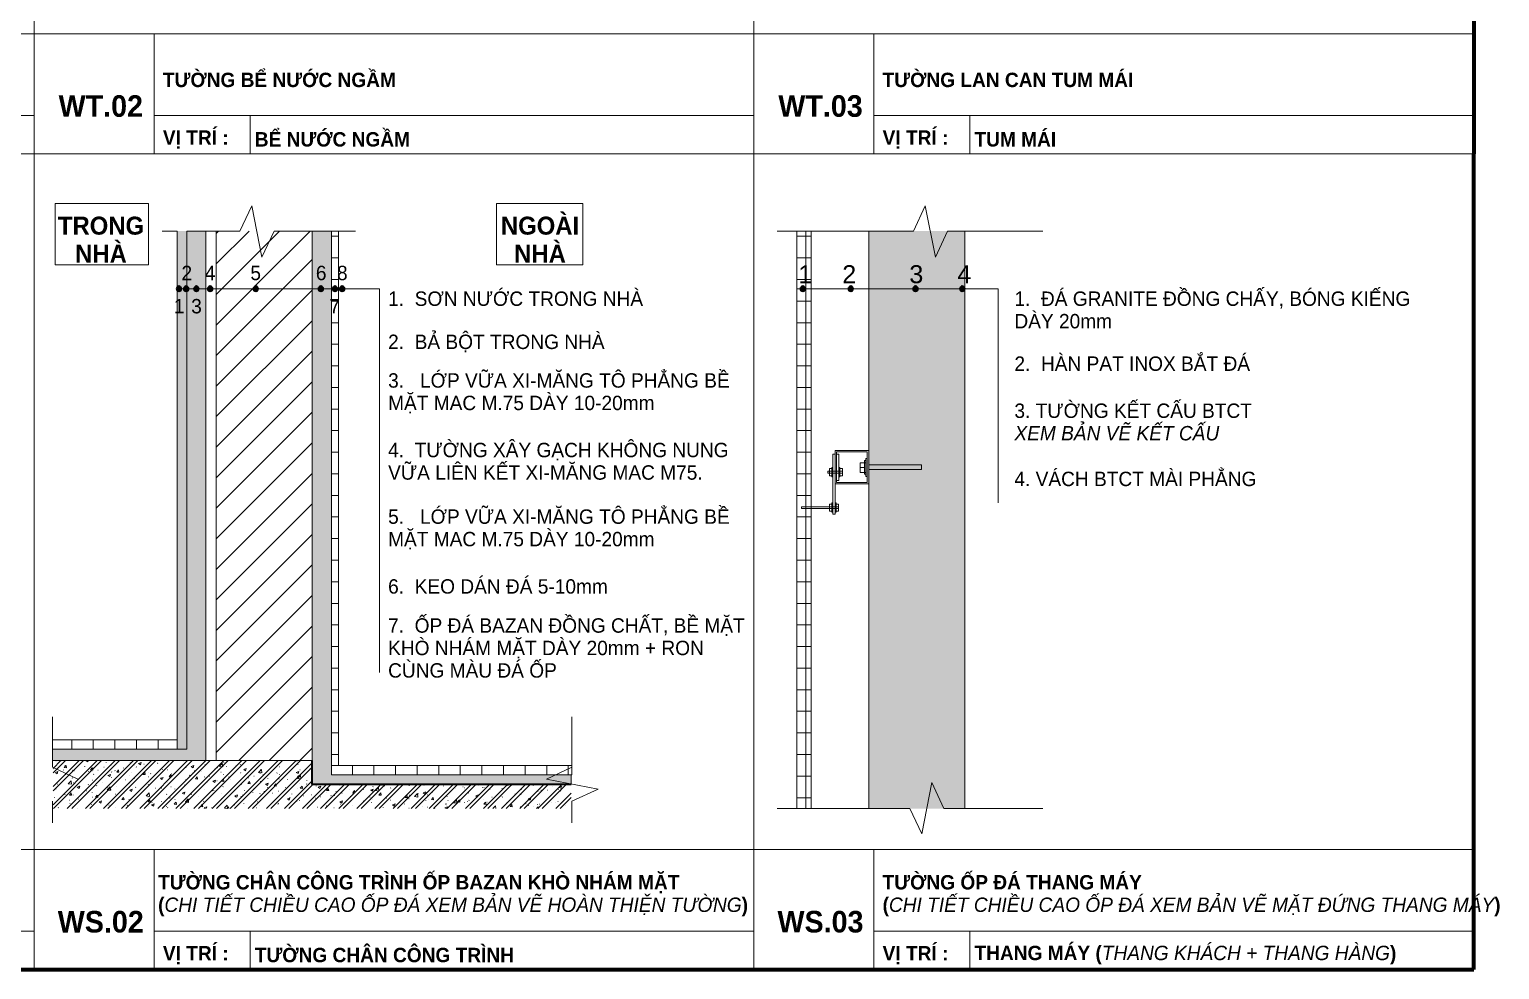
# Model space of a CAD drawing. Header units: millimetres. Extents: x 2839 to 13349, y 2387 to 11762.
# Drawn here: x 10284 to 13349, y 6662 to 8621 of the extents above; entities that cross this region are included whole.
import ezdxf

# ---------------------------------------------------------------- set-up
doc = ezdxf.new("R2010")
doc.units = ezdxf.units.MM
for name, color, linetype, lineweight in [('A-DETL-GENF-1', 7, 'Continuous', 18), ('A-DETL-GENF-2', 9, 'Continuous', 18), ('A-DETL-GENF-4', 8, 'Continuous', 18), ('A-DETL-MEDM', 33, 'Continuous', 35), ('A-DETL-THIN', 151, 'Continuous', 18), ('A-DETL-WIDE', 214, 'Continuous', 100), ('G-ANNO-TEXT-1', 7, 'Continuous', 9)]:
    doc.layers.add(name, color=color, linetype=linetype, lineweight=lineweight)
doc.styles.add('Arial_4', font='arial_0.ttf', dxfattribs={"width": 0.95, "height": 30})
doc.styles.add('Arial_5', font='arial_0.ttf', dxfattribs={"height": 37.5})
doc.styles.add('Arial_B_1', font='arialbd_0.ttf', dxfattribs={"width": 0.95, "height": 45})
doc.styles.add('Arial_B_2', font='arialbd_0.ttf', dxfattribs={"width": 0.95, "height": 30})
doc.styles.add('Arial_B_3', font='arialbd_0.ttf', dxfattribs={"width": 0.95, "height": 37.5})
pattern_1 = [(0, (6232.564, 0), (0, 45), []), (90, (6232.564, 0), (-45, 3e-15), [])]

msp = doc.modelspace()

# ---------------------------------------------------------------- hatches: boundary and pattern name
at = {"layer": 'A-DETL-GENF-1'}
h = msp.add_hatch(dxfattribs=at)
h.set_pattern_fill('FP_50', color=256, style=0, pattern_type=2)
h.set_pattern_definition([(45, (6232.564, 0), (-31.8198, 31.8198), [])])
h.paths.add_polyline_path([(10873.8, 7097.4), (10873.8, 8200.8), (10673.8, 8200.8), (10673.8, 7097.4), (10707.5, 7097.4)])
h.paths.add_polyline_path([(10756.3, 8075.8), (10755, 8076), (10753.8, 8076.5), (10752.8, 8077.3), (10752, 8078.3), (10751.5, 8079.5), (10751.3, 8080.8), (10751.5, 8082.1), (10752, 8083.3), (10752.8, 8084.3), (10753.8, 8085.1), (10755, 8085.6), (10756.3, 8085.8), (10757.6, 8085.6), (10758.8, 8085.1), (10759.8, 8084.3), (10760.6, 8083.3), (10761.1, 8082.1), (10761.3, 8080.8), (10761.1, 8079.5), (10760.6, 8078.3), (10759.8, 8077.3), (10758.8, 8076.5), (10757.6, 8076)])
h = msp.add_hatch(dxfattribs=at)
h.set_pattern_fill('FP_51', color=256, style=0, pattern_type=2)
h.set_pattern_definition(pattern_1)
h.paths.add_polyline_path([(10913.8, 7087.4), (10928.8, 7087.4), (10928.8, 8200.8), (10913.8, 8200.8), (10913.8, 7456.3)])
h.paths.add_polyline_path([(10921.3, 8075.8), (10920, 8076), (10918.8, 8076.5), (10917.8, 8077.3), (10917, 8078.3), (10916.5, 8079.5), (10916.3, 8080.8), (10916.5, 8082.1), (10917, 8083.3), (10917.8, 8084.3), (10918.8, 8085.1), (10920, 8085.6), (10921.3, 8085.8), (10922.6, 8085.6), (10923.8, 8085.1), (10924.8, 8084.3), (10925.6, 8083.3), (10926.1, 8082.1), (10926.3, 8080.8), (10926.1, 8079.5), (10925.6, 8078.3), (10924.8, 8077.3), (10923.8, 8076.5), (10922.6, 8076)])
h = msp.add_hatch(dxfattribs=at)
h.set_pattern_fill('FP_51', color=256, style=0, pattern_type=2)
h.set_pattern_definition(pattern_1)
h.paths.add_polyline_path([(11913.8, 6997.4), (11913.8, 8200.8), (11883.8, 8200.8), (11883.8, 6997.4)])
h.paths.add_polyline_path([(11896.3, 8075.8), (11895, 8076), (11893.8, 8076.5), (11892.8, 8077.3), (11892, 8078.3), (11891.5, 8079.5), (11891.3, 8080.8), (11891.5, 8082.1), (11892, 8083.3), (11892.8, 8084.3), (11893.8, 8085.1), (11895, 8085.6), (11896.3, 8085.8), (11897.6, 8085.6), (11898.8, 8085.1), (11899.8, 8084.3), (11900.6, 8083.3), (11901.1, 8082.1), (11901.3, 8080.8), (11901.1, 8079.5), (11900.6, 8078.3), (11899.8, 8077.3), (11898.8, 8076.5), (11897.6, 8076)])
h = msp.add_hatch(dxfattribs=at)
h.set_pattern_fill('FP_53', color=256, style=0, pattern_type=2)
h.set_pattern_definition([(50, (6232.564, 0), (54.65545, -4.7815), [5.715, -62.865]), (355, (6232.564, 0), (-10.57276, 57.31658), [4.572, -50.292]), (100.451, (6237.12, -0.4), (44.08277, 52.5349), [4.857, -53.427]), (46.184, (6232.564, 15.24), (81.32374, -12.6129), [8.573, -94.298]), (96.636, (6239.34, 14.19), (71.2212, 74.2287), [7.286, -80.141]), (351.184, (6232.56, 15.24), (71.22166, 74.2274), [6.858, -75.438]), (21, (6240.184, 11.43), (45.48461, -30.6795), [5.715, -62.865]), (326, (6240.184, 11.43), (18.54048, 55.256), [4.572, -50.292]), (71.451, (6243.974, 8.873), (64.0251, 24.57632), [4.857, -53.427]), (37.5, (6232.564, 0), (0.926095, 25.36672), [0.503, -49.179, 0.503, -50.551, -50.483]), (37.5, (6232.564, 0), (0.926095, 25.36672), [-100.736, 0.503, -49.98]), (7.5, (6232.564, 0), (20.04558, 30.054595), [0.503, -28.605, 0.503, -48.036, -19.241]), (7.5, (6232.564, 0), (20.04558, 30.054595), [-77.648, 0.503, -18.738]), (327.5, (6215.57, 0), (40.676816, -1.71882), [0.503, -18.547, 0.503, -58.933, -78.867]), (327.5, (6215.57, 0), (40.676816, -1.71882), [-78.486, 0.503, -78.364]), (317.5, (6207.95, 0), (44.43832, 7.62794), [0.503, -24.262, 0.503, -38.969, -56.007]), (317.5, (6207.95, 0), (44.43832, 7.62794), [-64.237, 0.503, -55.504]), (45, (6232.564, 0), (-18.85854, 18.85854), []), (45, (6232.564, 28.575), (-18.85854, 18.85854), [])])
h.paths.add_polyline_path([(12233.8, 8080.8), (12233.6, 8079.5), (12233.1, 8078.3), (12232.3, 8077.3), (12231.3, 8076.5), (12230.1, 8076), (12228.8, 8075.8), (12227.5, 8076), (12226.3, 8076.5), (12225.3, 8077.3), (12224.5, 8078.3), (12224, 8079.5), (12223.8, 8080.8), (12224, 8082.1), (12224.5, 8083.3), (12225.3, 8084.3), (12226.3, 8085.1), (12227.5, 8085.6), (12228.8, 8085.8), (12230.1, 8085.6), (12231.3, 8085.1), (12232.3, 8084.3), (12233.1, 8083.3), (12233.6, 8082.1)])
h.paths.add_polyline_path([(12233.8, 6997.4), (12233.8, 8200.8), (12033.8, 8200.8), (12033.8, 6997.4)])
h.paths.add_polyline_path([(12131.3, 8075.8), (12130, 8076), (12128.8, 8076.5), (12127.8, 8077.3), (12127, 8078.3), (12126.5, 8079.5), (12126.3, 8080.8), (12126.5, 8082.1), (12127, 8083.3), (12127.8, 8084.3), (12128.8, 8085.1), (12130, 8085.6), (12131.3, 8085.8), (12132.6, 8085.6), (12133.8, 8085.1), (12134.8, 8084.3), (12135.6, 8083.3), (12136.1, 8082.1), (12136.3, 8080.8), (12136.1, 8079.5), (12135.6, 8078.3), (12134.8, 8077.3), (12133.8, 8076.5), (12132.6, 8076)])
for points in [[(10596.3, 8075.8), (10597.6, 8076), (10598.8, 8076.5), (10599.8, 8077.3), (10600.6, 8078.3), (10601.1, 8079.5), (10601.3, 8080.8), (10601.1, 8082.1), (10600.6, 8083.3), (10599.8, 8084.3), (10598.8, 8085.1), (10597.6, 8085.6), (10596.3, 8085.8), (10595, 8085.6), (10593.8, 8085.1), (10592.8, 8084.3), (10592, 8083.3), (10591.5, 8082.1), (10591.3, 8080.8), (10591.5, 8079.5), (10592, 8078.3), (10592.8, 8077.3), (10593.8, 8076.5), (10595, 8076)], [(10611.3, 8075.8), (10612.6, 8076), (10613.8, 8076.5), (10614.8, 8077.3), (10615.6, 8078.3), (10616.1, 8079.5), (10616.3, 8080.8), (10616.1, 8082.1), (10615.6, 8083.3), (10614.8, 8084.3), (10613.8, 8085.1), (10612.6, 8085.6), (10611.3, 8085.8), (10610, 8085.6), (10608.4, 8084.8), (10607.8, 8084.3), (10607, 8083.3), (10606.5, 8082.1), (10606.3, 8080.8), (10606.5, 8079.5), (10607, 8078.3), (10607.8, 8077.3), (10608.8, 8076.5), (10610, 8076)], [(10632.5, 8075.8), (10633.8, 8076), (10635, 8076.5), (10636.1, 8077.3), (10636.9, 8078.3), (10637.4, 8079.5), (10637.5, 8080.8), (10637.4, 8082.1), (10636.9, 8083.3), (10636.1, 8084.3), (10635, 8085.1), (10633.8, 8085.6), (10632.5, 8085.8), (10631.3, 8085.6), (10630, 8085.1), (10629, 8084.3), (10628.2, 8083.3), (10627.7, 8082.1), (10627.5, 8080.8), (10627.7, 8079.5), (10628.2, 8078.3), (10629, 8077.3), (10630, 8076.5), (10631.3, 8076)], [(10661.3, 8075.8), (10662.6, 8076), (10663.8, 8076.5), (10664.8, 8077.3), (10665.6, 8078.3), (10666.1, 8079.5), (10666.3, 8080.8), (10666.1, 8082.1), (10665.6, 8083.3), (10664.8, 8084.3), (10663.8, 8085.1), (10662.6, 8085.6), (10661.3, 8085.8), (10660, 8085.6), (10658.8, 8085.1), (10657.8, 8084.3), (10657, 8083.3), (10656.5, 8082.1), (10656.3, 8080.8), (10656.5, 8079.5), (10657, 8078.3), (10657.8, 8077.3), (10658.8, 8076.5), (10660, 8076)], [(10756.3, 8075.8), (10757.6, 8076), (10758.8, 8076.5), (10759.8, 8077.3), (10760.6, 8078.3), (10761.1, 8079.5), (10761.3, 8080.8), (10761.1, 8082.1), (10760.6, 8083.3), (10759.8, 8084.3), (10758.8, 8085.1), (10757.6, 8085.6), (10756.3, 8085.8), (10755, 8085.6), (10753.8, 8085.1), (10752.8, 8084.3), (10752, 8083.3), (10751.5, 8082.1), (10751.3, 8080.8), (10751.5, 8079.5), (10752, 8078.3), (10752.8, 8077.3), (10753.8, 8076.5), (10755, 8076)], [(10891.9, 8075.8), (10893.2, 8076), (10894.4, 8076.5), (10895.5, 8077.3), (10896.3, 8078.3), (10896.8, 8079.5), (10896.9, 8080.8), (10896.8, 8082.1), (10896.3, 8083.3), (10895.5, 8084.3), (10894.4, 8085.1), (10893.2, 8085.6), (10891.9, 8085.8), (10890.6, 8085.6), (10889.4, 8085.1), (10888.4, 8084.3), (10887.6, 8083.3), (10887.1, 8082.1), (10886.9, 8080.8), (10887.1, 8079.5), (10887.6, 8078.3), (10888.4, 8077.3), (10889.4, 8076.5), (10890.6, 8076)], [(10921.3, 8075.8), (10922.6, 8076), (10923.8, 8076.5), (10924.8, 8077.3), (10925.6, 8078.3), (10926.1, 8079.5), (10926.3, 8080.8), (10926.1, 8082.1), (10925.6, 8083.3), (10924.8, 8084.3), (10923.8, 8085.1), (10922.6, 8085.6), (10921.3, 8085.8), (10920, 8085.6), (10918.8, 8085.1), (10917.8, 8084.3), (10917, 8083.3), (10916.5, 8082.1), (10916.3, 8080.8), (10916.5, 8079.5), (10917, 8078.3), (10917.8, 8077.3), (10918.8, 8076.5), (10920, 8076)], [(10936.3, 8075.8), (10937.6, 8076), (10938.8, 8076.5), (10939.8, 8077.3), (10940.6, 8078.3), (10941.1, 8079.5), (10941.3, 8080.8), (10941.1, 8082.1), (10940.6, 8083.3), (10939.8, 8084.3), (10938.8, 8085.1), (10937.6, 8085.6), (10936.3, 8085.8), (10935, 8085.6), (10933.8, 8085.1), (10932.8, 8084.3), (10932, 8083.3), (10931.5, 8082.1), (10931.3, 8080.8), (10931.5, 8079.5), (10932, 8078.3), (10932.8, 8077.3), (10933.8, 8076.5), (10935, 8076)], [(11896.3, 8075.8), (11897.6, 8076), (11898.8, 8076.5), (11899.8, 8077.3), (11900.6, 8078.3), (11901.1, 8079.5), (11901.3, 8080.8), (11901.1, 8082.1), (11900.6, 8083.3), (11899.8, 8084.3), (11898.8, 8085.1), (11897.6, 8085.6), (11896.3, 8085.8), (11895, 8085.6), (11893.8, 8085.1), (11892.8, 8084.3), (11892, 8083.3), (11891.5, 8082.1), (11891.3, 8080.8), (11891.5, 8079.5), (11892, 8078.3), (11892.8, 8077.3), (11893.8, 8076.5), (11895, 8076)], [(11996.3, 8075.8), (11997.6, 8076), (11998.8, 8076.5), (11999.8, 8077.3), (12000.6, 8078.3), (12001.1, 8079.5), (12001.3, 8080.8), (12001.1, 8082.1), (12000.6, 8083.3), (11999.8, 8084.3), (11998.8, 8085.1), (11997.6, 8085.6), (11996.3, 8085.8), (11995, 8085.6), (11993.8, 8085.1), (11992.8, 8084.3), (11992, 8083.3), (11991.5, 8082.1), (11991.3, 8080.8), (11991.5, 8079.5), (11992, 8078.3), (11992.8, 8077.3), (11993.8, 8076.5), (11995, 8076)], [(12131.3, 8075.8), (12132.6, 8076), (12133.8, 8076.5), (12134.8, 8077.3), (12135.6, 8078.3), (12136.1, 8079.5), (12136.3, 8080.8), (12136.1, 8082.1), (12135.6, 8083.3), (12134.8, 8084.3), (12133.8, 8085.1), (12132.6, 8085.6), (12131.3, 8085.8), (12130, 8085.6), (12128.8, 8085.1), (12127.8, 8084.3), (12127, 8083.3), (12126.5, 8082.1), (12126.3, 8080.8), (12126.5, 8079.5), (12127, 8078.3), (12127.8, 8077.3), (12128.8, 8076.5), (12130, 8076)], [(12228.8, 8075.8), (12230.1, 8076), (12231.3, 8076.5), (12232.3, 8077.3), (12233.1, 8078.3), (12233.6, 8079.5), (12233.8, 8080.8), (12233.6, 8082.1), (12233.1, 8083.3), (12232.3, 8084.3), (12231.3, 8085.1), (12230.1, 8085.6), (12228.8, 8085.8), (12227.5, 8085.6), (12226.3, 8085.1), (12225.3, 8084.3), (12224.5, 8083.3), (12224, 8082.1), (12223.8, 8080.8), (12224, 8079.5), (12224.5, 8078.3), (12225.3, 8077.3), (12226.3, 8076.5), (12227.5, 8076)]]:
    msp.add_hatch(color=256, dxfattribs=at).paths.add_polyline_path(points)
h = msp.add_hatch(dxfattribs=at)
h.set_pattern_fill('FP_51', color=256, style=0, pattern_type=2)
h.set_pattern_definition(pattern_1)
h.paths.add_polyline_path([(11415.2, 7067.4), (11415.2, 7087.4), (10913.8, 7087.4), (10913.8, 7067.4), (11314.9, 7067.4)])
h.paths.add_polyline_path([(10332.5, 7120.8), (10592.5, 7120.8), (10592.5, 7140.8), (10332.5, 7140.8)])
h = msp.add_hatch(dxfattribs=at)
h.set_pattern_fill('FP_52', color=256, style=0, pattern_type=2)
h.set_pattern_definition([(50, (6232.564, 0), (54.65545, -4.7815), [5.715, -62.865]), (355, (6232.564, 0), (-10.57276, 57.3166), [4.572, -50.292]), (100.451, (6237.12, -0.4), (44.08277, 52.5349), [4.857, -53.427]), (46.184, (6232.564, 15.24), (81.32374, -12.6129), [8.573, -94.298]), (96.636, (6239.34, 14.19), (71.2212, 74.2287), [7.286, -80.141]), (351.184, (6232.56, 15.24), (71.2217, 74.2274), [6.858, -75.438]), (21, (6240.184, 11.43), (45.48461, -30.6795), [5.715, -62.865]), (326, (6240.184, 11.43), (18.5405, 55.256), [4.572, -50.292]), (71.451, (6243.974, 8.873), (64.0251, 24.5763), [4.857, -53.427]), (37.5, (6232.564, 0), (0.926095, 25.36672), [0.503, -49.179, 0.503, -50.551, -50.482]), (37.5, (6232.564, 0), (0.926095, 25.36672), [-100.736, 0.503, -49.98]), (7.5, (6232.564, 0), (20.04558, 30.054595), [0.503, -28.605, 0.503, -48.036, -19.241]), (7.5, (6232.564, 0), (20.04558, 30.054595), [-77.648, 0.503, -18.738]), (327.5, (6215.57, 0), (40.676816, -1.71882), [0.503, -18.547, 0.503, -58.933, -78.867]), (327.5, (6215.57, 0), (40.676816, -1.71882), [-78.486, 0.503, -78.364]), (317.5, (6207.95, 0), (44.43832, 7.62794), [0.503, -24.262, 0.503, -38.969, -56.007]), (317.5, (6207.95, 0), (44.43832, 7.62794), [-64.237, 0.503, -55.504]), (45, (6232.564, 0), (-18.85854, 18.85854), []), (45, (6232.564, 28.575), (-18.85854, 18.85854), [])])
h.paths.add_polyline_path([(11413.8, 6997.4), (11413.8, 7047.4), (10873.8, 7047.4), (10873.8, 7097.4), (10333.8, 7097.4), (10333.8, 6997.4), (11314.9, 6997.4)])
at = {"layer": 'A-DETL-GENF-2'}
msp.add_hatch(color=256, dxfattribs=at).paths.add_polyline_path([(10592.5, 7120.8), (10612.5, 7120.8), (10612.5, 8076), (10611.3, 8075.8), (10610, 8076), (10608.4, 8076.8), (10607.8, 8077.3), (10607, 8078.3), (10606.5, 8079.5), (10606.3, 8080.8), (10606.5, 8082.1), (10607, 8083.3), (10607.8, 8084.3), (10608.8, 8085.1), (10610, 8085.6), (10611.3, 8085.8), (10612.5, 8085.8), (10612.5, 8200.8), (10592.5, 8200.8), (10592.5, 8083.9), (10592.8, 8084.3), (10593.8, 8085.1), (10595, 8085.6), (10596.3, 8085.8), (10597.6, 8085.6), (10598.8, 8085.1), (10599.8, 8084.3), (10600.6, 8083.3), (10601.1, 8082.1), (10601.3, 8080.8), (10601.1, 8079.5), (10600.6, 8078.3), (10599.8, 8077.3), (10598.8, 8076.5), (10597.6, 8076), (10596.3, 8075.8), (10595, 8076), (10593.8, 8076.5), (10592.5, 8077.7), (10592.5, 7456.3)])
at = {"layer": 'A-DETL-GENF-4'}
h = msp.add_hatch(dxfattribs=at)
h.set_pattern_fill('FP_22', color=256, style=0, pattern_type=2)
h.set_pattern_definition([(0, (6232.564, 0), (60.96, 15.24), [5.029, -40.691, 5.029, -40.691, -243.84]), (0, (6232.564, 0), (60.96, 15.24), [-91.44, 5.029, -86.411, 5.029, -40.691, -106.68]), (0, (6232.564, 0), (60.96, 15.24), [-228.6, 5.029, -25.451, 5.029, -71.171]), (120, (6255.424, 7.62), (-43.678227, 45.172909), [5.029, -40.691, 5.029, -40.691, -243.84]), (120, (6255.424, 7.62), (-43.678227, 45.172909), [-91.44, 5.029, -86.411, 5.029, -40.691, -106.68]), (120, (6255.424, 7.62), (-43.678227, 45.172909), [-228.6, 5.029, -25.451, 5.029, -71.171]), (240, (6263.044, 38.1), (-17.281773, -60.412909), [5.029, -40.691, 5.029, -40.691, -243.84]), (240, (6263.044, 38.1), (-17.281773, -60.412909), [-91.44, 5.029, -86.411, 5.029, -40.691, -106.68]), (240, (6263.044, 38.1), (-17.281773, -60.412909), [-228.6, 5.029, -25.451, 5.029, -71.171])])
h.paths.add_polyline_path([(11413.8, 7047.4), (11413.8, 7067.4), (10913.8, 7067.4), (10913.8, 8200.8), (10873.8, 8200.8), (10873.8, 7047.4), (11314.9, 7047.4)])
h.paths.add_polyline_path([(10332.5, 7095.8), (10333.8, 7095.9), (10333.8, 7097.4), (10652.5, 7097.4), (10652.5, 8200.8), (10612.5, 8200.8), (10612.6, 8085.6), (10613.8, 8085.1), (10614.8, 8084.3), (10615.6, 8083.3), (10616.1, 8082.1), (10616.3, 8080.8), (10616.1, 8079.5), (10615.6, 8078.3), (10614.8, 8077.3), (10613.8, 8076.5), (10612.5, 8075.8), (10612.5, 7120.8), (10332.5, 7120.8), (10332.5, 7097.4)])
h.paths.add_polyline_path([(10891.9, 8075.8), (10890.6, 8076), (10889.4, 8076.5), (10888.4, 8077.3), (10887.6, 8078.3), (10887.1, 8079.5), (10886.9, 8080.8), (10887.1, 8082.1), (10887.6, 8083.3), (10888.4, 8084.3), (10889.4, 8085.1), (10890.6, 8085.6), (10891.9, 8085.8), (10893.2, 8085.6), (10894.4, 8085.1), (10895.5, 8084.3), (10896.3, 8083.3), (10896.8, 8082.1), (10896.9, 8080.8), (10896.8, 8079.5), (10896.3, 8078.3), (10895.5, 8077.3), (10894.4, 8076.5), (10893.2, 8076)])
h.paths.add_polyline_path([(10632.5, 8075.8), (10631.3, 8076), (10630, 8076.5), (10629, 8077.3), (10628.2, 8078.3), (10627.7, 8079.5), (10627.5, 8080.8), (10627.7, 8082.1), (10628.2, 8083.3), (10629, 8084.3), (10630, 8085.1), (10631.3, 8085.6), (10632.5, 8085.8), (10633.8, 8085.6), (10635, 8085.1), (10636.1, 8084.3), (10636.9, 8083.3), (10637.4, 8082.1), (10637.5, 8080.8), (10637.4, 8079.5), (10636.9, 8078.3), (10636.1, 8077.3), (10635, 8076.5), (10633.8, 8076)])

# ---------------------------------------------------------------- linework, layer by layer
at = {"layer": 'A-DETL-MEDM'}
for p, q in [((10873.8, 7047.4), (10873.8, 7097.4)), ((11413.8, 7047.4), (10873.8, 7047.4))]:
    msp.add_line(p, q, dxfattribs=at)
for centre, start, end in [((10596.3, 8080.8), 0, 180), ((10596.3, 8080.8), 180, 0), ((10611.3, 8080.8), 0, 180), ((10611.3, 8080.8), 180, 0), ((10632.5, 8080.8), 0, 180), ((10632.5, 8080.8), 180, 0), ((10661.3, 8080.8), 0, 180), ((10661.3, 8080.8), 180, 0), ((10756.3, 8080.8), 0, 180), ((10756.3, 8080.8), 180, 0), ((10891.9, 8080.8), 0, 180), ((10891.9, 8080.8), 180, 0), ((10921.3, 8080.8), 0, 180), ((10921.3, 8080.8), 180, 0), ((10936.3, 8080.8), 0, 180), ((10936.3, 8080.8), 180, 0), ((11896.3, 8080.8), 0, 180), ((11896.3, 8080.8), 180, 0), ((11996.3, 8080.8), 0, 180), ((11996.3, 8080.8), 180, 0), ((12131.3, 8080.8), 0, 180), ((12131.3, 8080.8), 180, 0), ((12228.8, 8080.8), 0, 180), ((12228.8, 8080.8), 180, 0)]:
    msp.add_arc(centre, 5, start, end, dxfattribs=at)
at = {"layer": 'A-DETL-THIN'}
for p, q in [((10294.6, 10061.7), (10294.6, 8361.7)), ((10294.6, 10061.7), (10294.6, 8361.7)), ((10294.6, 10061.7), (10294.6, 8361.7)), ((10294.6, 10061.7), (10294.6, 8361.7)), ((10294.6, 10061.7), (10294.6, 8361.7)), ((11794.6, 10061.7), (11794.6, 8361.7)), ((11794.6, 10061.7), (11794.6, 8361.7)), ((11794.6, 10061.7), (11794.6, 8361.7)), ((11794.6, 10061.7), (11794.6, 8361.7)), ((11794.6, 10061.7), (11794.6, 8361.7)), ((11794.6, 10061.7), (11794.6, 8361.7)), ((11794.6, 10061.7), (11794.6, 8361.7)), ((13294.6, 10061.7), (13294.6, 8361.7)), ((13294.6, 10061.7), (13294.6, 8361.7)), ((13294.6, 10061.7), (13294.6, 8361.7)), ((10294.6, 8611.7), (8794.6, 8611.7)), ((11794.6, 8611.7), (10294.6, 8611.7)), ((10544.6, 8361.7), (10544.6, 8611.7)), ((10544.6, 8361.7), (10544.6, 8611.7)), ((13294.6, 8611.7), (11794.6, 8611.7)), ((12044.6, 8361.7), (12044.6, 8611.7)), ((12044.6, 8361.7), (12044.6, 8611.7)), ((12044.6, 8361.7), (12044.6, 8611.7)), ((9044.6, 8441.7), (10294.6, 8441.7)), ((9044.6, 8441.7), (10294.6, 8441.7)), ((10544.6, 8441.7), (11794.6, 8441.7)), ((10544.6, 8441.7), (11794.6, 8441.7)), ((10744.6, 8441.7), (10744.6, 8361.7)), ((10744.6, 8441.7), (10744.6, 8361.7)), ((12044.6, 8441.7), (13294.6, 8441.7)), ((12044.6, 8441.7), (13294.6, 8441.7)), ((12044.6, 8441.7), (13294.6, 8441.7)), ((12244.6, 8441.7), (12244.6, 8361.7)), ((12244.6, 8441.7), (12244.6, 8361.7)), ((12244.6, 8441.7), (12244.6, 8361.7)), ((12244.6, 8441.7), (12244.6, 8361.7)), ((8794.6, 8361.7), (10294.6, 8361.7)), ((10294.6, 8361.7), (8794.6, 8361.7)), ((8794.6, 8361.7), (10294.6, 8361.7)), ((8794.6, 8361.7), (10294.6, 8361.7)), ((10294.6, 8361.7), (8794.6, 8361.7)), ((8794.6, 8361.7), (10294.6, 8361.7)), ((10294.6, 8361.7), (11794.6, 8361.7)), ((10294.6, 8361.7), (10294.6, 6661.7)), ((10294.6, 8361.7), (10294.6, 6661.7)), ((10294.6, 8361.7), (11794.6, 8361.7)), ((11794.6, 8361.7), (10294.6, 8361.7)), ((10294.6, 8361.7), (10294.6, 6661.7)), ((10294.6, 8361.7), (11794.6, 8361.7)), ((10294.6, 8361.7), (11794.6, 8361.7)), ((10294.6, 8361.7), (11794.6, 8361.7)), ((10294.6, 8361.7), (11794.6, 8361.7)), ((11794.6, 8361.7), (10294.6, 8361.7)), ((10294.6, 8361.7), (11794.6, 8361.7)), ((10294.6, 8361.7), (11794.6, 8361.7)), ((10294.6, 8361.7), (10294.6, 6661.7)), ((10294.6, 8361.7), (10294.6, 6661.7)), ((10294.6, 8361.7), (11794.6, 8361.7)), ((11794.6, 8361.7), (10294.6, 8361.7)), ((10294.6, 8361.7), (10294.6, 6661.7)), ((10294.6, 8361.7), (11794.6, 8361.7)), ((11794.6, 8361.7), (13294.6, 8361.7)), ((11794.6, 8361.7), (11794.6, 6661.7)), ((11794.6, 8361.7), (11794.6, 6661.7)), ((11794.6, 8361.7), (13294.6, 8361.7)), ((11794.6, 8361.7), (11794.6, 6661.7)), ((11794.6, 8361.7), (11794.6, 6661.7)), ((11794.6, 8361.7), (13294.6, 8361.7)), ((13294.6, 8361.7), (11794.6, 8361.7)), ((11794.6, 8361.7), (11794.6, 6661.7)), ((11794.6, 8361.7), (13294.6, 8361.7)), ((11794.6, 8361.7), (11794.6, 6661.7)), ((11794.6, 8361.7), (11794.6, 6661.7)), ((11794.6, 8361.7), (11794.6, 6661.7)), ((11794.6, 8361.7), (11794.6, 6661.7)), ((11794.6, 8361.7), (11794.6, 6661.7)), ((13294.6, 8361.7), (13294.6, 6661.7)), ((13294.6, 8361.7), (13294.6, 6661.7)), ((10338, 8258.3), (10533, 8258.3)), ((10338, 8130.8), (10338, 8258.3)), ((10533, 8258.3), (10533, 8130.8)), ((10748.1, 8253.7), (10723.4, 8200.8)), ((10769, 8146.4), (10748.1, 8253.7)), ((11258, 8258.3), (11438, 8258.3)), ((11258, 8130.8), (11258, 8258.3)), ((11438, 8258.3), (11438, 8130.8)), ((12151.7, 8253.7), (12127, 8200.8)), ((12172.6, 8146.4), (12151.7, 8253.7)), ((10560.9, 8200.8), (10592.5, 8200.8)), ((10592.5, 8200.8), (10592.5, 8083.9)), ((10612.5, 8200.8), (10723.4, 8200.8)), ((10612.5, 8085.6), (10612.5, 8200.8)), ((10652.5, 7097.4), (10652.5, 8200.8)), ((10673.8, 8200.8), (10673.8, 7097.4)), ((10794.4, 8200.8), (10769, 8146.4)), ((10794.4, 8200.8), (10964.4, 8200.8)), ((10873.8, 8200.8), (10873.8, 7097.4)), ((10913.8, 8200.8), (10913.8, 7087.4)), ((10928.8, 7087.4), (10928.8, 8200.8)), ((11842.8, 8200.8), (12127, 8200.8)), ((11883.8, 8200.8), (11883.8, 6997.4)), ((11913.8, 6997.4), (11913.8, 8200.8)), ((12033.8, 8200.8), (12033.8, 6997.4)), ((12198, 8200.8), (12172.6, 8146.4)), ((12198, 8200.8), (12396.6, 8200.8)), ((12233.8, 6997.4), (12233.8, 8200.8)), ((10338, 8130.8), (10533, 8130.8)), ((11258, 8130.8), (11438, 8130.8)), ((10591.3, 8080.8), (10606.3, 8080.8)), ((10592.5, 8077.7), (10592.5, 7120.8)), ((10612.5, 7120.8), (10612.5, 8076)), ((10616.3, 8080.8), (10627.5, 8080.8)), ((10637.5, 8080.8), (11014.4, 8080.8)), ((11014.4, 8080.8), (11014.4, 7280.8)), ((11883.8, 8080.8), (11891.3, 8080.8)), ((11901.3, 8080.8), (11991.3, 8080.8)), ((12001.3, 8080.8), (12126.3, 8080.8)), ((12136.3, 8080.8), (12223.8, 8080.8)), ((12233.8, 8080.8), (12303.8, 8080.8)), ((12303.8, 8080.8), (12303.8, 7634.3)), ((11963.8, 7735.9), (11958.8, 7735.9)), ((11958.8, 7735.9), (11958.8, 7610.9)), ((12033.8, 7743.9), (11963.8, 7743.9)), ((11963.8, 7610.9), (11963.8, 7743.9)), ((12030.8, 7740.9), (11966.8, 7740.9)), ((11966.8, 7740.9), (11966.8, 7676.9)), ((11966.8, 7735.9), (11971.8, 7735.9)), ((11971.8, 7735.9), (11971.8, 7680.9)), ((12025.3, 7722.7), (12025.3, 7694.1)), ((12025.3, 7722.7), (12027.8, 7722.7)), ((12027.8, 7689.4), (12027.8, 7726.9)), ((12027.8, 7726.9), (12030.8, 7726.9)), ((12030.8, 7676.9), (12030.8, 7740.9)), ((12033.8, 7673.9), (12033.8, 7743.9)), ((11978.8, 7700.4), (11948.6, 7700.4)), ((11948.6, 7700.4), (11948.6, 7696.4)), ((11978.8, 7696.4), (11948.6, 7696.4)), ((11958.8, 7705.9), (11951.8, 7705.9)), ((11951.8, 7705.9), (11951.8, 7690.9)), ((11956.8, 7708.2), (11956.8, 7688.6)), ((11956.8, 7708.2), (11958.8, 7708.2)), ((11973.8, 7708.2), (11971.8, 7708.2)), ((11971.8, 7705.9), (11978.8, 7705.9)), ((11973.8, 7708.2), (11973.8, 7688.6)), ((11978.8, 7705.9), (11978.8, 7690.9)), ((12027.8, 7718.1), (12015.8, 7718.1)), ((12015.8, 7718.1), (12015.8, 7698.1)), ((12015.8, 7708.1), (12025.3, 7708.1)), ((12015.8, 7698.1), (12027.8, 7698.1)), ((12025.3, 7694.1), (12027.8, 7694.1)), ((12033.8, 7713.9), (12143.8, 7713.9)), ((12033.8, 7703.9), (12143.8, 7703.9)), ((12143.8, 7703.9), (12143.8, 7713.9)), ((11951.8, 7690.9), (11958.8, 7690.9)), ((11956.8, 7688.6), (11958.8, 7688.6)), ((11963.8, 7673.9), (12033.8, 7673.9)), ((11971.8, 7680.9), (11966.8, 7680.9)), ((11966.8, 7676.9), (12030.8, 7676.9)), ((11978.8, 7690.9), (11971.8, 7690.9)), ((11973.8, 7688.6), (11971.8, 7688.6)), ((12027.8, 7689.4), (12030.8, 7689.4)), ((11958.8, 7632), (11951.8, 7632)), ((11951.8, 7632), (11951.8, 7617)), ((11956.8, 7634.3), (11956.8, 7614.8)), ((11956.8, 7634.3), (11958.8, 7634.3)), ((11965.8, 7634.3), (11963.8, 7634.3)), ((11963.8, 7632), (11970.8, 7632)), ((11965.8, 7634.3), (11965.8, 7614.8)), ((11970.8, 7632), (11970.8, 7617)), ((11970.8, 7626.5), (11893.8, 7626.5)), ((11893.8, 7622.5), (11893.8, 7626.5)), ((11970.8, 7622.5), (11893.8, 7622.5)), ((11951.8, 7617), (11958.8, 7617)), ((11956.8, 7614.8), (11958.8, 7614.8)), ((11958.8, 7610.9), (11963.8, 7610.9)), ((11970.8, 7617), (11963.8, 7617)), ((11965.8, 7614.8), (11963.8, 7614.8)), ((10332.5, 7188.5), (10332.5, 7083.5)), ((11415.2, 7188.5), (11415.2, 7083.5)), ((10592.5, 7140.8), (10332.5, 7140.8)), ((10332.5, 7140.8), (10332.5, 7120.8)), ((10332.5, 7120.8), (10332.5, 7095.8)), ((10332.5, 7120.8), (10592.5, 7120.8)), ((10592.5, 7120.8), (10612.5, 7120.8)), ((10385.4, 7058.8), (10332.5, 7083.5)), ((10707.5, 7097.4), (10333.8, 7097.4)), ((10873.8, 7097.4), (10707.5, 7097.4)), ((10913.8, 7087.4), (10913.8, 7067.4)), ((10913.8, 7087.4), (10928.8, 7087.4)), ((11415.2, 7087.4), (10928.8, 7087.4)), ((11362.3, 7058.8), (11415.2, 7083.5)), ((11415.2, 7067.4), (11415.2, 7087.4)), ((10913.8, 7067.4), (11415.2, 7067.4)), ((11469.6, 7037.9), (11362.3, 7058.8)), ((11413.8, 7047.4), (11413.8, 7067.4)), ((12165.1, 7051.7), (12144.2, 6944.5)), ((12190.5, 6997.4), (12165.1, 7051.7)), ((11415.2, 7012.5), (11469.6, 7037.9)), ((10332.5, 7012.5), (10332.5, 6967.5)), ((11415.2, 7012.5), (11415.2, 6967.5)), ((11842.8, 6997.4), (12119.5, 6997.4)), ((12144.2, 6944.5), (12119.5, 6997.4)), ((12190.5, 6997.4), (12396.6, 6997.4)), ((10294.6, 6911.7), (8794.6, 6911.7)), ((11794.6, 6911.7), (10294.6, 6911.7)), ((11794.6, 6911.7), (10294.6, 6911.7)), ((10544.6, 6661.7), (10544.6, 6911.7)), ((10544.6, 6661.7), (10544.6, 6911.7)), ((13294.6, 6911.7), (11794.6, 6911.7)), ((12044.6, 6661.7), (12044.6, 6911.7)), ((12044.6, 6661.7), (12044.6, 6911.7)), ((9044.6, 6741.7), (10294.6, 6741.7)), ((9044.6, 6741.7), (10294.6, 6741.7)), ((10544.6, 6741.7), (11794.6, 6741.7)), ((10544.6, 6741.7), (11794.6, 6741.7)), ((10744.6, 6741.7), (10744.6, 6661.7)), ((10744.6, 6741.7), (10744.6, 6661.7)), ((12044.6, 6741.7), (13294.6, 6741.7)), ((12044.6, 6741.7), (13294.6, 6741.7)), ((12244.6, 6741.7), (12244.6, 6661.7)), ((12244.6, 6741.7), (12244.6, 6661.7)), ((8794.6, 6661.7), (10294.6, 6661.7)), ((10294.6, 6661.7), (11794.6, 6661.7)), ((10294.6, 6661.7), (11794.6, 6661.7)), ((11794.6, 6661.7), (13294.6, 6661.7))]:
    msp.add_line(p, q, dxfattribs=at)
at = {"layer": 'A-DETL-WIDE'}
for p, q in [((13294.6, 10061.7), (13294.6, 8361.7)), ((13294.6, 6661.7), (13294.6, 8361.7)), ((8654.6, 6661.7), (13294.6, 6661.7))]:
    msp.add_line(p, q, dxfattribs=at)

# ---------------------------------------------------------------- texts
at = {"layer": 'G-ANNO-TEXT-1', "line_spacing_factor": 0.936439}
for s, insert, char_height, width, attachment_point, style in [('\\pxt5.7,11.4,17.1,22.8,28.5,34.2,39.9,45.6,51.3,57,62.7,68.4,74.1,79.8,85.5,91.2,96.9,102.6,108.3,114,119.7,125.4,131.1,136.8,142.5,148.2,153.9,159.6,165.3,171,176.7,182.4;{TƯỜNG BỂ NƯỚC NGẦM}', (10562.7, 8515.8), 30, 502.73, 4, 'Arial_B_2'), ('\\pxt5.7,11.4,17.1,22.8,28.5,34.2,39.9,45.6,51.3,57,62.7,68.4,74.1,79.8,85.5,91.2,96.9,102.6,108.3,114,119.7,125.4,131.1,136.8,142.5,148.2,153.9,159.6,165.3,171,176.7,182.4;{TƯỜNG LAN CAN TUM MÁI}', (12062.7, 8515.8), 30, 541.734, 4, 'Arial_B_2'), ('\\pxqc,t3.16667,6.33333,9.5,12.66667,15.83333,19,22.16667,25.33333,28.5,31.66667,34.83333,38,41.16667,44.33333,47.5,50.66667,53.83333,57,60.16667,63.33333,66.5,69.66667,72.83333,76,79.16667,82.33333,85.5,88.66667,91.83333,95,98.16667,101.33333;{WT.02}', (10433.3, 8461.2), 45, 182.785, 5, 'Arial_B_1'), ('\\pxqc,t3.16667,6.33333,9.5,12.66667,15.83333,19,22.16667,25.33333,28.5,31.66667,34.83333,38,41.16667,44.33333,47.5,50.66667,53.83333,57,60.16667,63.33333,66.5,69.66667,72.83333,76,79.16667,82.33333,85.5,88.66667,91.83333,95,98.16667,101.33333;{WT.03}', (11933.3, 8461.2), 45, 182.785, 5, 'Arial_B_1'), ('\\pxt5.7,11.4,17.1,22.8,28.5,34.2,39.9,45.6,51.3,57,62.7,68.4,74.1,79.8,85.5,91.2,96.9,102.6,108.3,114,119.7,125.4,131.1,136.8,142.5,148.2,153.9,159.6,165.3,171,176.7,182.4;{VỊ TRÍ :}', (10562.7, 8391.9), 30, 142.774, 4, 'Arial_B_2'), ('\\pxt5.7,11.4,17.1,22.8,28.5,34.2,39.9,45.6,51.3,57,62.7,68.4,74.1,79.8,85.5,91.2,96.9,102.6,108.3,114,119.7,125.4,131.1,136.8,142.5,148.2,153.9,159.6,165.3,171,176.7,182.4;{BỂ NƯỚC NGẦM}', (10754.2, 8391.9), 30, 781.47, 4, 'Arial_B_2'), ('\\pxt5.7,11.4,17.1,22.8,28.5,34.2,39.9,45.6,51.3,57,62.7,68.4,74.1,79.8,85.5,91.2,96.9,102.6,108.3,114,119.7,125.4,131.1,136.8,142.5,148.2,153.9,159.6,165.3,171,176.7,182.4;{VỊ TRÍ :}', (12062.7, 8391.9), 30, 142.774, 4, 'Arial_B_2'), ('\\pxt5.7,11.4,17.1,22.8,28.5,34.2,39.9,45.6,51.3,57,62.7,68.4,74.1,79.8,85.5,91.2,96.9,102.6,108.3,114,119.7,125.4,131.1,136.8,142.5,148.2,153.9,159.6,165.3,171,176.7,182.4;{TUM MÁI}', (12254.2, 8391.9), 30, 781.47, 4, 'Arial_B_2'), ('\\pxqc,t4.56,9.12,13.68,18.24,22.8,27.36,31.92,36.48,41.04,45.6,50.16,54.72,59.28,63.84,68.4,72.96,77.52,82.08,86.64,91.2,95.76,100.32,104.88,109.44,114,118.56,123.12,127.68,132.24,136.8,141.36,145.92;{TRONG\\PNHÀ}', (10433.7, 8183), 37.5, 181.921, 5, 'Arial_B_3'), ('\\pxqc,t4.56,9.12,13.68,18.24,22.8,27.36,31.92,36.48,41.04,45.6,50.16,54.72,59.28,63.84,68.4,72.96,77.52,82.08,86.64,91.2,95.76,100.32,104.88,109.44,114,118.56,123.12,127.68,132.24,136.8,141.36,145.92;{NGOÀI\\PNHÀ}', (11348.7, 8183), 37.5, 165.658, 5, 'Arial_B_3'), ('\\pxt6.0325,12.065,18.0975,24.13,30.1625,36.195,42.2275,48.26,54.2925,60.325,66.3575,72.39,78.4225,84.455,90.4875,96.52,102.5525,108.585,114.6175,120.65,126.6825,132.715,138.7475,144.78,150.8125,156.845,162.8775,168.91,174.9425,180.975,187.0075,193.04;{2}', (10601.5, 8128.6), 30, 23.748, 1, 'Arial_4'), ('\\pxt6.0325,12.065,18.0975,24.13,30.1625,36.195,42.2275,48.26,54.2925,60.325,66.3575,72.39,78.4225,84.455,90.4875,96.52,102.5525,108.585,114.6175,120.65,126.6825,132.715,138.7475,144.78,150.8125,156.845,162.8775,168.91,174.9425,180.975,187.0075,193.04;{4}', (10650.1, 8128.6), 30, 23.748, 1, 'Arial_4'), ('\\pxt6.0325,12.065,18.0975,24.13,30.1625,36.195,42.2275,48.26,54.2925,60.325,66.3575,72.39,78.4225,84.455,90.4875,96.52,102.5525,108.585,114.6175,120.65,126.6825,132.715,138.7475,144.78,150.8125,156.845,162.8775,168.91,174.9425,180.975,187.0075,193.04;{5}', (10745, 8128.6), 30, 23.748, 1, 'Arial_4'), ('\\pxt6.0325,12.065,18.0975,24.13,30.1625,36.195,42.2275,48.26,54.2925,60.325,66.3575,72.39,78.4225,84.455,90.4875,96.52,102.5525,108.585,114.6175,120.65,126.6825,132.715,138.7475,144.78,150.8125,156.845,162.8775,168.91,174.9425,180.975,187.0075,193.04;{6}', (10881.5, 8128.6), 30, 23.748, 1, 'Arial_4'), ('\\pxt6.0325,12.065,18.0975,24.13,30.1625,36.195,42.2275,48.26,54.2925,60.325,66.3575,72.39,78.4225,84.455,90.4875,96.52,102.5525,108.585,114.6175,120.65,126.6825,132.715,138.7475,144.78,150.8125,156.845,162.8775,168.91,174.9425,180.975,187.0075,193.04;{8}', (10925.6, 8128.6), 30, 23.748, 1, 'Arial_4'), ('\\pxt0.04,0.08,0.12,0.16,0.2,0.24,0.28,0.32,0.36,0.4,0.44,0.48,0.52,0.56,0.6,0.64,0.68,0.72,0.76,0.8,0.84,0.88,0.92,0.96,1,1.04,1.08,1.12,1.16,1.2,1.24,1.28;{1}', (11886.9, 8129.8), 37.5, 30.149, 1, 'Arial_5'), ('\\pxt0.04,0.08,0.12,0.16,0.2,0.24,0.28,0.32,0.36,0.4,0.44,0.48,0.52,0.56,0.6,0.64,0.68,0.72,0.76,0.8,0.84,0.88,0.92,0.96,1,1.04,1.08,1.12,1.16,1.2,1.24,1.28;{2}', (11978.6, 8129.8), 37.5, 30.149, 1, 'Arial_5'), ('\\pxt0.04,0.08,0.12,0.16,0.2,0.24,0.28,0.32,0.36,0.4,0.44,0.48,0.52,0.56,0.6,0.64,0.68,0.72,0.76,0.8,0.84,0.88,0.92,0.96,1,1.04,1.08,1.12,1.16,1.2,1.24,1.28;{3}', (12118.4, 8129.8), 37.5, 30.149, 1, 'Arial_5'), ('\\pxt0.04,0.08,0.12,0.16,0.2,0.24,0.28,0.32,0.36,0.4,0.44,0.48,0.52,0.56,0.6,0.64,0.68,0.72,0.76,0.8,0.84,0.88,0.92,0.96,1,1.04,1.08,1.12,1.16,1.2,1.24,1.28;{4}', (12218.4, 8129.8), 37.5, 30.149, 1, 'Arial_5'), ('\\pxt6.0325,12.065,18.0975,24.13,30.1625,36.195,42.2275,48.26,54.2925,60.325,66.3575,72.39,78.4225,84.455,90.4875,96.52,102.5525,108.585,114.6175,120.65,126.6825,132.715,138.7475,144.78,150.8125,156.845,162.8775,168.91,174.9425,180.975,187.0075,193.04;{1}', (10585.5, 8059.4), 30, 23.748, 1, 'Arial_4'), ('\\pxt6.0325,12.065,18.0975,24.13,30.1625,36.195,42.2275,48.26,54.2925,60.325,66.3575,72.39,78.4225,84.455,90.4875,96.52,102.5525,108.585,114.6175,120.65,126.6825,132.715,138.7475,144.78,150.8125,156.845,162.8775,168.91,174.9425,180.975,187.0075,193.04;{3}', (10621.7, 8059.4), 30, 23.748, 1, 'Arial_4'), ('\\pxt6.0325,12.065,18.0975,24.13,30.1625,36.195,42.2275,48.26,54.2925,60.325,66.3575,72.39,78.4225,84.455,90.4875,96.52,102.5525,108.585,114.6175,120.65,126.6825,132.715,138.7475,144.78,150.8125,156.845,162.8775,168.91,174.9425,180.975,187.0075,193.04;{7}', (10909.9, 8059.4), 30, 23.748, 1, 'Arial_4'), ('\\pxt6.0325,12.065,18.0975,24.13,30.1625,36.195,42.2275,48.26,54.2925,60.325,66.3575,72.39,78.4225,84.455,90.4875,96.52,102.5525,108.585,114.6175,120.65,126.6825,132.715,138.7475,144.78,150.8125,156.845,162.8775,168.91,174.9425,180.975,187.0075,193.04;{1.  SƠN NƯỚC TRONG NHÀ}', (11032.1, 8075), 30, 743.707, 1, 'Arial_4'), ('\\pxt6.0325,12.065,18.0975,24.13,30.1625,36.195,42.2275,48.26,54.2925,60.325,66.3575,72.39,78.4225,84.455,90.4875,96.52,102.5525,108.585,114.6175,120.65,126.6825,132.715,138.7475,144.78,150.8125,156.845,162.8775,168.91,174.9425,180.975,187.0075,193.04;{1.  ĐÁ GRANITE ĐỒNG CHẤY, BÓNG KIẾNG\\PDÀY 20mm}', (12337.4, 8075), 30, 951.045, 1, 'Arial_4'), ('\\pxt6.0325,12.065,18.0975,24.13,30.1625,36.195,42.2275,48.26,54.2925,60.325,66.3575,72.39,78.4225,84.455,90.4875,96.52,102.5525,108.585,114.6175,120.65,126.6825,132.715,138.7475,144.78,150.8125,156.845,162.8775,168.91,174.9425,180.975,187.0075,193.04;{2.  BẢ BỘT TRONG NHÀ}', (11032.1, 7985.1), 30, 712.642, 1, 'Arial_4'), ('\\pxt6.0325,12.065,18.0975,24.13,30.1625,36.195,42.2275,48.26,54.2925,60.325,66.3575,72.39,78.4225,84.455,90.4875,96.52,102.5525,108.585,114.6175,120.65,126.6825,132.715,138.7475,144.78,150.8125,156.845,162.8775,168.91,174.9425,180.975,187.0075,193.04;{2.  HÀN PAT INOX BẮT ĐÁ}', (12337.4, 7939.6), 30, 951.045, 1, 'Arial_4'), ('\\pxt6.0325,12.065,18.0975,24.13,30.1625,36.195,42.2275,48.26,54.2925,60.325,66.3575,72.39,78.4225,84.455,90.4875,96.52,102.5525,108.585,114.6175,120.65,126.6825,132.715,138.7475,144.78,150.8125,156.845,162.8775,168.91,174.9425,180.975,187.0075,193.04;{3.   LỚP VỮA XI-MĂNG TÔ PHẲNG BỀ MẶT MAC M.75 DÀY 10-20mm}', (11032.1, 7904.6), 30, 762.517, 1, 'Arial_4'), ('\\pxt6.0325,12.065,18.0975,24.13,30.1625,36.195,42.2275,48.26,54.2925,60.325,66.3575,72.39,78.4225,84.455,90.4875,96.52,102.5525,108.585,114.6175,120.65,126.6825,132.715,138.7475,144.78,150.8125,156.845,162.8775,168.91,174.9425,180.975,187.0075,193.04;{3. TƯỜNG KẾT CẤU BTCT\\P\\fArial|b0|i1|c0|p34;XEM BẢN VẼ KẾT CẤU}', (12337.4, 7841.5), 30, 951.045, 1, 'Arial_4'), ('\\pxt6.0325,12.065,18.0975,24.13,30.1625,36.195,42.2275,48.26,54.2925,60.325,66.3575,72.39,78.4225,84.455,90.4875,96.52,102.5525,108.585,114.6175,120.65,126.6825,132.715,138.7475,144.78,150.8125,156.845,162.8775,168.91,174.9425,180.975,187.0075,193.04;{4.  TƯỜNG XÂY GẠCH KHÔNG NUNG\\PVỮA LIÊN KẾT XI-MĂNG MAC M75.}', (11032.1, 7759.6), 30, 737.153, 1, 'Arial_4'), ('\\pxt6.0325,12.065,18.0975,24.13,30.1625,36.195,42.2275,48.26,54.2925,60.325,66.3575,72.39,78.4225,84.455,90.4875,96.52,102.5525,108.585,114.6175,120.65,126.6825,132.715,138.7475,144.78,150.8125,156.845,162.8775,168.91,174.9425,180.975,187.0075,193.04;{4. VÁCH BTCT MÀI PHẲNG}', (12337.4, 7699.4), 30, 951.045, 1, 'Arial_4'), ('\\pxt6.0325,12.065,18.0975,24.13,30.1625,36.195,42.2275,48.26,54.2925,60.325,66.3575,72.39,78.4225,84.455,90.4875,96.52,102.5525,108.585,114.6175,120.65,126.6825,132.715,138.7475,144.78,150.8125,156.845,162.8775,168.91,174.9425,180.975,187.0075,193.04;{5.   LỚP VỮA XI-MĂNG TÔ PHẲNG BỀ MẶT MAC M.75 DÀY 10-20mm}', (11032.1, 7620.8), 30, 760.665, 1, 'Arial_4'), ('\\pxt6.0325,12.065,18.0975,24.13,30.1625,36.195,42.2275,48.26,54.2925,60.325,66.3575,72.39,78.4225,84.455,90.4875,96.52,102.5525,108.585,114.6175,120.65,126.6825,132.715,138.7475,144.78,150.8125,156.845,162.8775,168.91,174.9425,180.975,187.0075,193.04;{6.  KEO DÁN ĐÁ 5-10mm}', (11032.1, 7475.3), 30, 745.56, 1, 'Arial_4'), ('\\pxt6.0325,12.065,18.0975,24.13,30.1625,36.195,42.2275,48.26,54.2925,60.325,66.3575,72.39,78.4225,84.455,90.4875,96.52,102.5525,108.585,114.6175,120.65,126.6825,132.715,138.7475,144.78,150.8125,156.845,162.8775,168.91,174.9425,180.975,187.0075,193.04;{7.  ỐP ĐÁ BAZAN ĐỒNG CHẤT, BỀ MẶT KHÒ NHÁM MẶT DÀY 20mm + RON CÙNG MÀU ĐÁ ỐP}', (11032.1, 7393.9), 30, 759.668, 1, 'Arial_4'), ('\\pxt5.7,11.4,17.1,22.8,28.5,34.2,39.9,45.6,51.3,57,62.7,68.4,74.1,79.8,85.5,91.2,96.9,102.6,108.3,114,119.7,125.4,131.1,136.8,142.5,148.2,153.9,159.6,165.3,171,176.7,182.4;{TƯỜNG CHÂN CÔNG TRÌNH ỐP BAZAN KHÒ NHÁM MẶT\\P(\\fArial|b0|i1|c0|p34;CHI TIẾT CHIỀU CAO ỐP ĐÁ XEM BẢN VẼ HOÀN THIỆN TƯỜNG\\fArial|b1|i0|c0|p34;)}', (10552.7, 6815.8), 30, 1266.825, 4, 'Arial_B_2'), ('\\pxt5.7,11.4,17.1,22.8,28.5,34.2,39.9,45.6,51.3,57,62.7,68.4,74.1,79.8,85.5,91.2,96.9,102.6,108.3,114,119.7,125.4,131.1,136.8,142.5,148.2,153.9,159.6,165.3,171,176.7,182.4;{TƯỜNG ỐP ĐÁ THANG MÁY\\P(\\fArial|b0|i1|c0|p34;CHI TIẾT CHIỀU CAO ỐP ĐÁ XEM BẢN VẼ MẶT ĐỨNG THANG MÁY\\fArial|b1|i0|c0|p34;)}', (12062.7, 6815.8), 30, 1223.505, 4, 'Arial_B_2'), ('\\pxqc,t3.16667,6.33333,9.5,12.66667,15.83333,19,22.16667,25.33333,28.5,31.66667,34.83333,38,41.16667,44.33333,47.5,50.66667,53.83333,57,60.16667,63.33333,66.5,69.66667,72.83333,76,79.16667,82.33333,85.5,88.66667,91.83333,95,98.16667,101.33333;{WS.02}', (10433.2, 6761.2), 45, 185.663, 5, 'Arial_B_1'), ('\\pxqc,t3.16667,6.33333,9.5,12.66667,15.83333,19,22.16667,25.33333,28.5,31.66667,34.83333,38,41.16667,44.33333,47.5,50.66667,53.83333,57,60.16667,63.33333,66.5,69.66667,72.83333,76,79.16667,82.33333,85.5,88.66667,91.83333,95,98.16667,101.33333;{WS.03}', (11933.2, 6761.2), 45, 185.663, 5, 'Arial_B_1'), ('\\pxt5.7,11.4,17.1,22.8,28.5,34.2,39.9,45.6,51.3,57,62.7,68.4,74.1,79.8,85.5,91.2,96.9,102.6,108.3,114,119.7,125.4,131.1,136.8,142.5,148.2,153.9,159.6,165.3,171,176.7,182.4;{VỊ TRÍ :}', (10562.7, 6691.9), 30, 142.774, 4, 'Arial_B_2'), ('\\pxt5.7,11.4,17.1,22.8,28.5,34.2,39.9,45.6,51.3,57,62.7,68.4,74.1,79.8,85.5,91.2,96.9,102.6,108.3,114,119.7,125.4,131.1,136.8,142.5,148.2,153.9,159.6,165.3,171,176.7,182.4;{TƯỜNG CHÂN CÔNG TRÌNH }', (10754.2, 6691.9), 30, 781.47, 4, 'Arial_B_2'), ('\\pxt5.7,11.4,17.1,22.8,28.5,34.2,39.9,45.6,51.3,57,62.7,68.4,74.1,79.8,85.5,91.2,96.9,102.6,108.3,114,119.7,125.4,131.1,136.8,142.5,148.2,153.9,159.6,165.3,171,176.7,182.4;{VỊ TRÍ :}', (12062.7, 6691.9), 30, 142.774, 4, 'Arial_B_2'), ('\\pxt5.7,11.4,17.1,22.8,28.5,34.2,39.9,45.6,51.3,57,62.7,68.4,74.1,79.8,85.5,91.2,96.9,102.6,108.3,114,119.7,125.4,131.1,136.8,142.5,148.2,153.9,159.6,165.3,171,176.7,182.4;{THANG MÁY (\\fArial|b0|i1|c0|p34;THANG KHÁCH + THANG HÀNG\\fArial|b1|i0|c0|p34;)}', (12254.2, 6691.9), 30, 1021.725, 4, 'Arial_B_2')]:
    msp.add_mtext(s, dxfattribs=dict(at, insert=insert, char_height=char_height, width=width, attachment_point=attachment_point, style=style))

doc.saveas('drawing.dxf')
